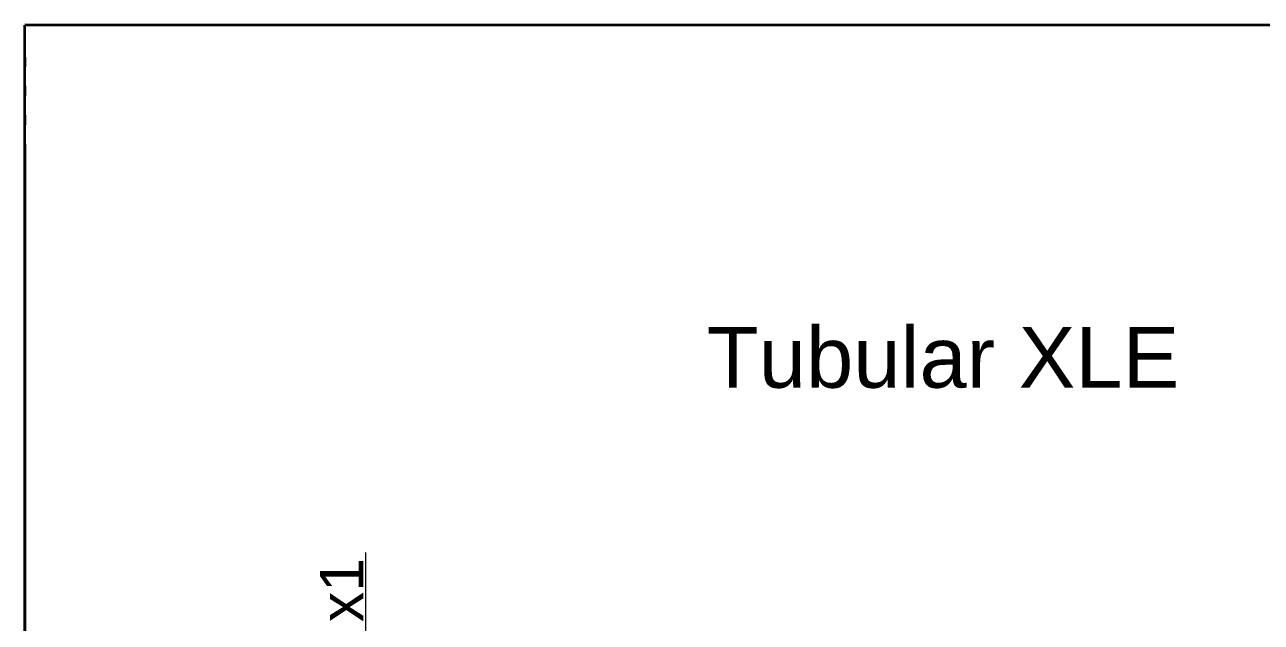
# Model space of a CAD drawing. Header units: millimetres. Extents: x -32 to 178, y -54 to 226.
# Drawn here: x -25.1 to 102.9, y 163.8 to 225.6 of the extents above; entities that cross this region are included whole.
import ezdxf

# ---------------------------------------------------------------- set-up
doc = ezdxf.new("R2010")
doc.units = ezdxf.units.MM
doc.linetypes.add('DOT', pattern=[3, 1, -2])
doc.linetypes.add('SOLID', pattern=[0])
doc.styles.add('Arial', font='Arial.ttf', dxfattribs={"height": 0.2})

# ---------------------------------------------------------------- blocks, each defined once
blk = doc.blocks.new('BlockOfLinearDimensionss_39', base_point=(5.79, 132.22))
at = {"linetype": 'SOLID', "lineweight": 9}
for points in [[(10.16, 124.72), (10.16, 170.97)], [(9.33, 146.42), (10.16, 141.42)], [(10.99, 146.42), (9.33, 146.42)], [(10.16, 141.42), (10.99, 146.42)], [(7.19, 141.42), (11.56, 141.42)], [(7.19, 132.22), (11.56, 132.22)], [(9.33, 127.22), (10.16, 132.22)], [(10.16, 132.22), (10.99, 127.22)], [(10.99, 127.22), (9.33, 127.22)]]:
    blk.add_lwpolyline(points, dxfattribs=at)
at = {"linetype": 'SOLID', "lineweight": 9, "char_height": 4.5, "attachment_point": 4, "rotation": 90, "style": 'Arial'}
for s, insert in [('x1', (7.66, 163.77)), ('23', (7.66, 156.14)), ('M', (7.66, 150.42))]:
    blk.add_mtext(s, dxfattribs=dict(at, insert=insert))
blk = doc.blocks.new('Simple1Sheet1')
blk.add_blockref('BlockOfLinearDimensionss_39', (5.79, 132.22))
blk = doc.blocks.new('A4')
at = {"linetype": 'SOLID', "lineweight": 35}
for p, q in [((-25.15, 225.6), (171.45, 225.6)), ((-25.15, -44.45), (-25.15, 225.55)), ((-25.15, 212.6), (-25.15, 152.15))]:
    blk.add_line(p, q, dxfattribs=at)
at = {"linetype": 'DOT', "lineweight": 35}
blk.add_line((-25.15, 222.25), (-25.15, 212.6), dxfattribs=at)

msp = doc.modelspace()

# ---------------------------------------------------------------- block references
for name in ['A4', 'Simple1Sheet1']:
    msp.add_blockref(name, (0, 0))

# ---------------------------------------------------------------- texts
at = {"lineweight": 9, "insert": (45.47, 187.94), "char_height": 6.3, "attachment_point": 7, "style": 'Arial'}
msp.add_mtext('Tubular XLE', dxfattribs=at)

doc.saveas('drawing.dxf')
